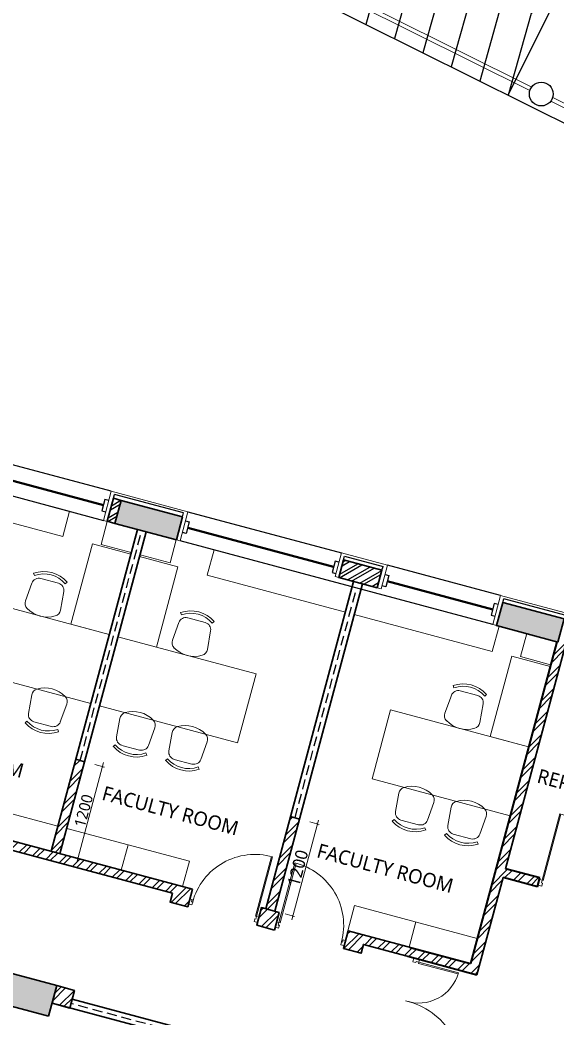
# Model space of a CAD drawing. Header units: millimetres. Extents: x 897770 to 1185420, y -692043 to -233237.
# Drawn here: x 948110 to 954873, y -441586 to -429012 of the extents above; entities that cross this region are included whole.
import ezdxf

# ---------------------------------------------------------------- set-up
doc = ezdxf.new("R2010")
doc.units = ezdxf.units.MM
doc.header["$MEASUREMENT"] = 0
doc.header["$PDMODE"] = 67
doc.linetypes.add('HIDDEN', pattern=[0.375, 0.25, -0.125])
doc.layers.get('Defpoints').update_dxf_attribs({"color": 6})
for name, color, linetype, lineweight in [('A-Detail Lines', 8, 'Continuous', 25), ('A-Door', 4, 'Continuous', 9), ('A-Wall Sec', 1, 'Continuous', 30), ('A-WIN', 5, 'Continuous', 25), ('Dim', 254, 'Continuous', 13), ('ele l', 6, 'Continuous', 15), ('Fire pipe', 80, 'Continuous', 15), ('frntr', 32, 'Continuous', 13), ('I-Furniture', 34, 'Continuous', 13), ('P-SANR-FIXT', 6, 'Continuous', 9), ('S-Concrete', 40, 'Continuous', 30), ('ST CLADDING PLAN', 6, 'Continuous', 9), ('text', 7, 'Continuous', 5)]:
    doc.layers.add(name, color=color, linetype=linetype, lineweight=lineweight)
for name, color, linetype in [('A-Elevation', 4, 'Continuous'), ('A-Steps', 3, 'Continuous'), ('A-Wall Patt', 8, 'Continuous'), ('A-Window', 4, 'Continuous'), ('S-Conc Patt', 9, 'Continuous')]:
    doc.layers.add(name, color=color, linetype=linetype)
doc.styles.get("Standard").update_dxf_attribs({"font": 'trebuc.ttf'})
doc.dimstyles.new('IIITD_WD_M @ 50', dxfattribs={"dimscale": 50, "dimtxt": 2, "dimasz": 0.5, "dimexe": 0.5, "dimexo": 0.25, "dimgap": 0.3, "dimtad": 1, "dimdec": 0, "dimrnd": 1, "dimzin": 0, "dimdsep": 46, "dimtxsty": 'Standard', "dimblk": 'ARCHTICK', "dimcen": 0.2, "dimdle": 1, "dimclrd": 8, "dimclre": 9, "dimadec": 0, "dimazin": 0, "dimtfac": 1, "dimtdec": 0, "dimtofl": 0, "dimtmove": 0, "dimatfit": 0, "dimfxl": 1, "dimtolj": 1, "dimtzin": 0, "dimlwd": -1, "dimlwe": -1, "dimarcsym": 0})
pattern_1 = [(45, (-323.28, 71122.09), (-106.066017, 106.066017), []), (45, (-252.57, 71122.09), (-106.066017, 106.066017), [])]

# ---------------------------------------------------------------- blocks, each defined once
blk = doc.blocks.new('block rt')
at = {"layer": 'S-Conc Patt'}
h = blk.add_hatch(color=256, dxfattribs=at)
h.dxf.hatch_style = 1
h.paths.add_polyline_path([(848654, -277532), (848577, -277822), (849350, -278029), (849427, -277739)])
h = blk.add_hatch(color=256, dxfattribs=at)
h.dxf.hatch_style = 1
h.paths.add_polyline_path([(853460, -278819), (853382, -279109), (854155, -279316), (854233, -279026)])
h = blk.add_hatch(color=256, dxfattribs=at)
h.dxf.hatch_style = 1
h.paths.add_polyline_path([(847845, -283645), (847072, -283438), (846968, -283825), (847741, -284032), (847741, -284032)])
at = {"layer": 'S-Concrete', "elevation": 0}
for points in [[(849350, -278029), (849427, -277739), (848654, -277532), (848577, -277822)], [(847741, -284032), (847845, -283645), (847072, -283438), (846968, -283825)]]:
    blk.add_lwpolyline(points, close=True, dxfattribs=at)
at = {"layer": 'S-Concrete'}
blk.add_lwpolyline([(854155, -279316), (854233, -279026), (853460, -278819), (853382, -279109)], close=True, dxfattribs=at)
blk = doc.blocks.new('block rt lft')
at = {"color": 6}
blk.add_blockref('block rt', (0, 0), dxfattribs=at)
blk = doc.blocks.new('ERGEWGRWR')
at = {"layer": 'A-Wall Patt'}
h = blk.add_hatch(dxfattribs=at)
h.set_pattern_fill('ANSI32', color=256, scale=250, style=0)
h.set_pattern_definition([(45, (5600, 500), (-66.291261, 66.291261), []), (45, (5644.19, 500), (-66.291261, 66.291261), [])])
h.paths.add_polyline_path([(918968, -353681), (918968, -353911), (919468, -353911), (919468, -353681)])
at = {"layer": 'A-Detail Lines'}
for p, q in [((919468, -353631, 0), (918968, -353631, 0)), ((918968, -353681, 0), (918968, -353631, 0)), ((919468, -353681, 0), (919468, -353631, 0))]:
    blk.add_line(p, q, dxfattribs=at)
at = {"layer": 'A-Wall Sec', "elevation": 0}
blk.add_lwpolyline([(918968, -353911), (918968, -353681), (919468, -353681), (919468, -353911)], close=True, dxfattribs=at)
blk.add_lwpolyline([(918968, -353911), (918968, -353681), (919468, -353681), (919468, -353911)], close=True, dxfattribs=at)
at = {"layer": 'A-WIN', "color": 2, "lineweight": 40}
blk.add_line((921468, -353796), (919568, -353796, 0), dxfattribs=at)
at = {"layer": 'A-WIN', "color": 2, "lineweight": 40, "elevation": 0}
blk.add_lwpolyline([(916968, -353796), (918868, -353796)], dxfattribs=at)
blk.add_lwpolyline([(916968, -353796), (918868, -353796)], dxfattribs=at)
at = {"layer": 'A-Window'}
for p, q in [((921518, -353601, 0), (919518, -353601, 0)), ((916918, -353981, 0), (921518, -353981))]:
    blk.add_line(p, q, dxfattribs=at)
at = {"layer": 'A-Window', "elevation": 0}
for points in [[(916918, -353601), (918918, -353601)], [(916918, -353721), (916968, -353721), (916968, -353871), (916918, -353871)], [(918918, -353721), (918868, -353721), (918868, -353871), (918918, -353871)], [(919518, -353721), (919568, -353721), (919568, -353871), (919518, -353871)], [(921518, -353721), (921468, -353721), (921468, -353871), (921518, -353871)]]:
    blk.add_lwpolyline(points, dxfattribs=at)
at = {"layer": 'ST CLADDING PLAN'}
for p, q in [((916918, -353981), (916918, -353601)), ((918918, -353911, 0), (918918, -353601, 0)), ((919518, -353601, 0), (918918, -353601, 0)), ((919518, -353911, 0), (919518, -353601, 0)), ((921518, -353981, 0), (921518, -353601, 0)), ((918918, -353911, 0), (918968, -353911, 0)), ((919518, -353911, 0), (919468, -353911, 0)), ((916918, -353981, 0), (916868, -353981)), ((921518, -353981), (921568, -353981))]:
    blk.add_line(p, q, dxfattribs=at)
blk = doc.blocks.new('ERGWERGWRWRG')
at = {"layer": 'A-Wall Patt'}
h = blk.add_hatch(dxfattribs=at)
h.set_pattern_fill('ANSI32', color=256, scale=250, style=0)
h.set_pattern_definition([(45, (2e-08, 500), (-66.291261, 66.291261), []), (45, (44.19, 500), (-66.291261, 66.291261), [])])
h.paths.add_polyline_path([(913368, -353681), (913368, -353911), (913868, -353911), (913868, -353681)])
at = {"layer": 'A-Detail Lines'}
for p, q in [((913868, -353631, 0), (913368, -353631, 0)), ((913368, -353681, 0), (913368, -353631, 0)), ((913868, -353681, 0), (913868, -353631, 0))]:
    blk.add_line(p, q, dxfattribs=at)
at = {"layer": 'A-Wall Sec', "elevation": 0}
blk.add_lwpolyline([(913368, -353911), (913368, -353681), (913868, -353681), (913868, -353911)], close=True, dxfattribs=at)
blk.add_lwpolyline([(913368, -353911), (913368, -353681), (913868, -353681), (913868, -353911)], close=True, dxfattribs=at)
at = {"layer": 'A-WIN', "color": 2, "lineweight": 40}
blk.add_line((915868, -353796), (913968, -353796, 0), dxfattribs=at)
at = {"layer": 'A-WIN', "color": 2, "lineweight": 40, "elevation": 0}
blk.add_lwpolyline([(911893, -353796), (913268, -353796)], dxfattribs=at)
blk.add_lwpolyline([(911893, -353796), (913268, -353796)], dxfattribs=at)
at = {"layer": 'A-Window'}
for p, q in [((915918, -353601, 0), (913918, -353601, 0)), ((911843, -353981, 0), (915918, -353981))]:
    blk.add_line(p, q, dxfattribs=at)
at = {"layer": 'A-Window', "elevation": 0}
for points in [[(911843, -353601), (913318, -353601)], [(911843, -353721), (911893, -353721), (911893, -353871), (911843, -353871)], [(913318, -353721), (913268, -353721), (913268, -353871), (913318, -353871)], [(913918, -353721), (913968, -353721), (913968, -353871), (913918, -353871)], [(915918, -353721), (915868, -353721), (915868, -353871), (915918, -353871)]]:
    blk.add_lwpolyline(points, dxfattribs=at)
at = {"layer": 'ST CLADDING PLAN'}
for p, q in [((911843, -353981), (911843, -353601)), ((913318, -353911, 0), (913318, -353601, 0)), ((913918, -353601, 0), (913318, -353601, 0)), ((913918, -353911, 0), (913918, -353601, 0)), ((915918, -353981, 0), (915918, -353601, 0)), ((913318, -353911, 0), (913368, -353911, 0)), ((913918, -353911, 0), (913868, -353911, 0)), ((911843, -353981, 0), (911793, -353981)), ((915918, -353981), (915968, -353981))]:
    blk.add_line(p, q, dxfattribs=at)
blk = doc.blocks.new('DFADWFSA')
at = {"layer": 'A-Wall Patt'}
h = blk.add_hatch(dxfattribs=at)
h.set_pattern_fill('ANSI32', color=256, scale=300, angle=345, style=0)
h.paths.add_polyline_path([(952992, -357866), (952932, -358089), (952449, -357959), (952509, -357737)])
at = {"layer": 'A-Detail Lines'}
for p, q in [((952509, -357737, 0), (952522, -357689, 0)), ((952522, -357689, 0), (953005, -357818, 0)), ((952992, -357866, 0), (953005, -357818, 0))]:
    blk.add_line(p, q, dxfattribs=at)
at = {"layer": 'A-Wall Sec', "elevation": 0}
blk.add_lwpolyline([(952932, -358089), (952992, -357866), (952509, -357737), (952449, -357959)], close=True, dxfattribs=at)
blk.add_lwpolyline([(952932, -358089), (952992, -357866), (952509, -357737), (952449, -357959)], close=True, dxfattribs=at)
at = {"layer": 'A-WIN', "color": 2, "lineweight": 40}
blk.add_line((950547, -357330, 0), (952382, -357822, 0), dxfattribs=at)
at = {"layer": 'A-WIN', "color": 2, "lineweight": 40, "elevation": 0}
blk.add_lwpolyline([(954387, -358359), (953058, -358003)], dxfattribs=at)
blk.add_lwpolyline([(954387, -358359), (953058, -358003)], dxfattribs=at)
at = {"layer": 'A-Window'}
for p, q in [((950549, -357129, 0), (952481, -357647, 0)), ((954387, -358551, 0), (950451, -357496, 0))]:
    blk.add_line(p, q, dxfattribs=at)
at = {"layer": 'A-Window', "elevation": 0}
for points in [[(950518, -357245), (950566, -357258), (950528, -357403), (950479, -357390)], [(952450, -357763), (952402, -357750), (952363, -357895), (952411, -357908)], [(954485, -358184), (953061, -357802)], [(953030, -357918), (953078, -357931), (953039, -358076), (952991, -358063)], [(954454, -358300), (954406, -358287), (954367, -358432), (954416, -358445)]]:
    blk.add_lwpolyline(points, dxfattribs=at)
at = {"layer": 'ST CLADDING PLAN'}
for p, q in [((950451, -357496, 0), (950549, -357129, 0)), ((950451, -357496, 0), (950403, -357483, 0)), ((952401, -357946, 0), (952481, -357647, 0)), ((952481, -357647, 0), (953061, -357802, 0)), ((952980, -358101, 0), (953061, -357802, 0)), ((952401, -357946, 0), (952449, -357959, 0)), ((952980, -358101, 0), (952932, -358089, 0)), ((954387, -358551, 0), (954485, -358184, 0)), ((954387, -358551, 0), (954435, -358564, 0))]:
    blk.add_line(p, q, dxfattribs=at)
blk = doc.blocks.new('EWRGWHGWR')
at = {"layer": 'A-Door'}
for name, rotation in [('ERGWERGWRWRG', 344.9999999774988), ('ERGEWGRWR', 344.9999999829265)]:
    blk.add_blockref(name, (150984, 223188, 0), dxfattribs=dict(at, rotation=rotation))
blk.add_blockref('DFADWFSA', (0, 0), dxfattribs=at)
blk = doc.blocks.new('ddfdfdf')
at = {"layer": 'A-Wall Patt'}
h = blk.add_hatch(dxfattribs=at)
h.set_pattern_fill('ANSI32', color=256, scale=300, angle=345, style=0)
h.set_pattern_definition([(30, (3475.94, 12972.38), (-56.25, 97.427858), []), (30, (3527.17, 12958.66), (-56.25, 97.427858), [])])
h.paths.add_polyline_path([(949708, -356986), (949611, -356960), (949533, -357250), (949630, -357276)])
for p, q in [((949611, -356960, 0), (949624, -356912, 0)), ((950493, -357145, 0), (949624, -356912, 0)), ((950480, -357193, 0), (950493, -357145, 0)), ((954513, -358274), (954526, -358226, 0)), ((963016, -360501, 0), (954526, -358226, 0))]:
    blk.add_line(p, q, dxfattribs=at)
at = {"layer": 'A-Wall Sec'}
for p, q in [((949611, -356960, 0), (949533, -357250, 0)), ((949708, -356986, 0), (949611, -356960, 0)), ((949533, -357250, 0), (949630, -357276, 0))]:
    blk.add_line(p, q, dxfattribs=at)
at = {"layer": 'ST CLADDING PLAN'}
for p, q in [((950549, -357129, 0), (949583, -356870, 0)), ((963053, -360479, 0), (954485, -358184, 0))]:
    blk.add_line(p, q, dxfattribs=at)
at = {"layer": 'A-Door'}
blk.add_blockref('EWRGWHGWR', (0, 0), dxfattribs=at)
blk = doc.blocks.new('ABL_Door_S - 1000 x 2100-11-3 Second Floor Lvl')
at = {"layer": 'A-Door'}
blk.add_arc((-450, -2.5), 900, 269.04503, 0, dxfattribs=at)
at = {"layer": 'ele l'}
for p, q in [((-500, 37.5), (-450, 37.5)), ((-500, -37.5), (-500, 37.5)), ((-450, 37.5), (-450, -2.5)), ((450, 37.5), (450, -2.5)), ((500, 37.5), (450, 37.5)), ((500, -37.5), (500, 37.5)), ((-500, -37.5), (-465, -37.5)), ((-465, -2.5), (-450, -2.5)), ((-465, -37.5), (-465, -2.5)), ((-465, -37.5), (-465, -902.4)), ((-450, -37.5), (-465, -37.5)), ((-450, -37.5), (-450, -902.5)), ((465, -2.5), (450, -2.5)), ((465, -37.5), (465, -2.5)), ((500, -37.5), (465, -37.5))]:
    blk.add_line(p, q, dxfattribs=at)
blk = doc.blocks.new('Big Door Garbage')
at = {"layer": 'A-Detail Lines', "lineweight": 18}
for centre, radius, start, end in [((-12515, 128703), 515, 270, 3.8969), ((-11085, 128703), 915, 177.8078, 270)]:
    blk.add_arc(centre, radius, start, end, dxfattribs=at)
at = {"layer": 'ele l', "lineweight": 18}
for p, q in [((-12550, 128778), (-12500, 128778)), ((-12550, 128703), (-12550, 128778)), ((-12500, 128778), (-12500, 128738)), ((-11100, 128778), (-11100, 128738)), ((-11050, 128778), (-11100, 128778)), ((-11050, 128703), (-11050, 128778)), ((-12550, 128703), (-12515, 128703)), ((-12515, 128738), (-12500, 128738)), ((-12515, 128703), (-12515, 128738)), ((-12515, 128703), (-12515, 128188)), ((-12499, 128703), (-12515, 128703)), ((-12499, 128703), (-12499, 128188)), ((-11101, 128703), (-11101, 127788)), ((-11101, 128703), (-11085, 128703)), ((-11085, 128738), (-11100, 128738)), ((-11085, 128703), (-11085, 128738)), ((-11050, 128703), (-11085, 128703)), ((-11085, 128703), (-11085, 127788))]:
    blk.add_line(p, q, dxfattribs=at)
blk = doc.blocks.new('chair1')
at = {"layer": 'frntr'}
for p, q in [((-320, 228), (-84, 207)), ((16, 201), (42, 219)), ((1, 115), (1, -115)), ((-320, -228), (-84, -207)), ((16, -201), (42, -219))]:
    blk.add_line(p, q, dxfattribs=at)
for centre, radius, start, end in [((-108, 0), 351, 148.407, 211.593), ((-328, 135), 92.9, 85.0303, 148.407), ((-92, 115), 92.9, 0, 85.0303), ((-278, 0), 356, 325.6197, 34.3803), ((-278, 0), 387, 325.6197, 34.3803), ((-92, -115), 92.9, 274.9697, 0), ((-328, -135), 92.9, 211.593, 274.9697)]:
    blk.add_arc(centre, radius, start, end, dxfattribs=at)
blk = doc.blocks.new('_ArchTick')
at = {"color": 0, "linetype": 'ByBlock', "const_width": 0.15}
blk.add_lwpolyline([(-0.5, -0.5), (0.5, 0.5)], dxfattribs=at)
blk = doc.blocks.new('*D836')
at = {"layer": 'Defpoints', "color": 0, "transparency": 16777216}
for p in [(948923, -438357, 0), (949150, -438417), (948613, -439516, 0)]:
    blk.add_point(p, dxfattribs=at)
at = {"layer": 'Dim', "color": 8, "transparency": 16777216}
blk.add_line((948827, -439625), (949163, -438369), dxfattribs=at)
at = {"layer": 'Dim', "color": 9, "transparency": 16777216}
for p, q in [((949054, -438391), (949174, -438424)), ((948743, -439551), (948864, -439583))]:
    blk.add_line(p, q, dxfattribs=at)
at = {"layer": 'Dim', "color": 8, "transparency": 16777216, "xscale": 25, "yscale": 25, "zscale": 25}
for p, rotation in [((949150, -438417), 74.99999659107745), ((948840, -439576), 254.9999965910775)]:
    blk.add_blockref('_ArchTick', p, dxfattribs=dict(at, rotation=rotation))
at = {"layer": 'Dim', "color": 0, "transparency": 16777216, "insert": (948912, -438975), "char_height": 140, "attachment_point": 5, "rotation": 75}
blk.add_mtext('\\A1;1200', dxfattribs=at)
blk = doc.blocks.new('*D840')
at = {"layer": 'Defpoints', "color": 0, "transparency": 16777216}
for p in [(951628, -439081, 0), (951855, -439142), (951318, -440240, 0)]:
    blk.add_point(p, dxfattribs=at)
at = {"layer": 'Dim', "color": 8, "transparency": 16777216}
blk.add_line((951532, -440349), (951868, -439094), dxfattribs=at)
at = {"layer": 'Dim', "color": 9, "transparency": 16777216}
for p, q in [((951758, -439116), (951879, -439148)), ((951448, -440275), (951569, -440307))]:
    blk.add_line(p, q, dxfattribs=at)
at = {"layer": 'Dim', "color": 8, "transparency": 16777216, "xscale": 25, "yscale": 25, "zscale": 25}
for p, rotation in [((951855, -439142), 74.99999659108283), ((951544, -440301), 254.9999965910828)]:
    blk.add_blockref('_ArchTick', p, dxfattribs=dict(at, rotation=rotation))
at = {"layer": 'Dim', "color": 0, "transparency": 16777216, "insert": (951609, -439697), "char_height": 100, "attachment_point": 5, "rotation": 75}
blk.add_mtext('\\A1;{\\H1.5556x;1200}', dxfattribs=at)
blk = doc.blocks.new('*D2874')
at = {"layer": 'Defpoints', "color": 0, "transparency": 16777216}
for p in [(936586, -441350, 0), (952159, -444376), (951872, -445445, 0)]:
    blk.add_point(p, dxfattribs=at)
at = {"layer": 'P-SANR-FIXT', "color": 8, "transparency": 16777216}
blk.add_line((936825, -440267), (952207, -444389), dxfattribs=at)
at = {"layer": 'P-SANR-FIXT', "color": 9, "transparency": 16777216}
for p, q in [((936847, -440376), (936880, -440256)), ((952133, -444472), (952165, -444351))]:
    blk.add_line(p, q, dxfattribs=at)
at = {"layer": 'P-SANR-FIXT', "color": 8, "transparency": 16777216, "xscale": 25, "yscale": 25, "zscale": 25}
for p, rotation in [((936873, -440280), 165.0000000005007), ((952159, -444376), 345.0000000005008)]:
    blk.add_blockref('_ArchTick', p, dxfattribs=dict(at, rotation=rotation))
at = {"layer": 'P-SANR-FIXT', "color": 0, "transparency": 16777216, "insert": (944533, -442264), "char_height": 100, "attachment_point": 5, "rotation": 345}
blk.add_mtext('\\A1;15825', dxfattribs=at)

msp = doc.modelspace()

# ---------------------------------------------------------------- hatches: boundary and pattern name
at = {"layer": 'A-Wall Patt'}
h = msp.add_hatch(dxfattribs=at)
h.set_pattern_fill('ANSI32', color=256, scale=400, style=0)
h.set_pattern_definition(pattern_1)
h.paths.add_polyline_path([(954869.7, -436845.2), (954980.8, -436875), (954222.5, -439705.1), (954657.1, -439821.6), (954627.4, -439932.7), (954192.7, -439816.2), (953864.3, -441041.8), (952435, -440658.9), (952405.3, -440769.9), (952183.1, -440710.4), (952242.6, -440488.3), (953783, -440901)])
h = msp.add_hatch(dxfattribs=at)
h.set_pattern_fill('ANSI32', color=256, scale=400, style=0)
h.paths.add_polyline_path([(948923.4, -438356.5), (948812.3, -438326.9), (948501.8, -439485.9), (948612.8, -439515.7)])
h = msp.add_hatch(dxfattribs=at)
h.set_pattern_fill('ANSI32', color=256, scale=400, style=0)
h.set_pattern_definition(pattern_1)
h.paths.add_polyline_path([(946833.4, -439038.9), (946773.9, -439261.1), (946996, -439320.6), (947025.8, -439209.5), (950029.9, -440014.4), (950000.1, -440125.5), (950222.3, -440185), (950281.8, -439962.8)])
h = msp.add_hatch(dxfattribs=at)
h.set_pattern_fill('ANSI32', color=256, scale=400, style=0)
h.paths.add_polyline_path([(951628.9, -439078.9), (951517.8, -439049.2), (951206.7, -440210.7), (951317.7, -440240.4)])
h = msp.add_hatch(dxfattribs=at)
h.set_pattern_fill('ANSI32', color=256, scale=400, style=0)
h.paths.add_polyline_path([(951373.3, -440255.3), (951151.1, -440195.8), (951091.6, -440417.9), (951313.8, -440477.4)])
h = msp.add_hatch(dxfattribs=at)
h.set_pattern_fill('ANSI32', color=256, scale=400, style=0)
h.set_pattern_definition([(45, (-2752.6, 71772.95), (-106.066017, 106.066017), []), (45, (-2681.9, 71772.95), (-106.066017, 106.066017), [])])
h.paths.add_polyline_path([(948796.4, -441238), (948574.3, -441178.5), (948514.8, -441400.6), (948525.9, -441403.6), (948736.9, -441460.2)])

# ---------------------------------------------------------------- linework, layer by layer
at = {"layer": 'A-Detail Lines'}
msp.add_line((954256.7, -429960.1, 0), (955193.6, -428080.7, 0), dxfattribs=at)
at = {"layer": 'A-Detail Lines', "elevation": 0}
for points in [[(953403.7, -427188.3), (952756.3, -428038.8), (952466.8, -429067.7)], [(953761.7, -427366.8), (953114.3, -428217.3), (952824.8, -429246.2)], [(954119.7, -427545.3), (953472.2, -428395.7), (953182.7, -429424.7)], [(954477.7, -427723.7), (953830.2, -428574.2), (953540.7, -429603.1)], [(954835.7, -427902.2), (954188.2, -428752.7), (953898.7, -429781.6)], [(955193.6, -428080.7), (954546.2, -428931.1), (954256.7, -429960.1)]]:
    msp.add_lwpolyline(points, dxfattribs=at)
at = {"layer": 'A-Elevation'}
msp.add_circle((954674.6, -429944.9, 0), 150, dxfattribs=at)
at = {"layer": 'A-Steps'}
msp.add_line((942968.8, -424332.6, 0), (959264.5, -432456.6, 0), dxfattribs=at)
at = {"layer": 'A-Wall Sec'}
for p, q in [((949588.5, -435430.1, 0), (948501.8, -439485.9, 0)), ((949699.6, -435459.9, 0), (948612.8, -439516, 0)), ((952311.2, -436087.2, 0), (951206.7, -440210.7, 0)), ((952422.3, -436116.9, 0), (951317.7, -440240.4, 0)), ((954998.9, -436807.3, 0), (954222.5, -439705.1, 0)), ((948923.4, -438356.5, 0), (948812.3, -438326.9, 0)), ((951628.9, -439078.9, 0), (951517.8, -439049.2, 0)), ((953864.3, -441041.8, 0), (954192.7, -439816.2, 0)), ((950252, -440073.9, 0), (950252, -440073.9, 0))]:
    msp.add_line(p, q, dxfattribs=at)
at = {"layer": 'A-Wall Sec', "lineweight": 35}
for p, q in [((954869.7, -436845.2, 0), (953783, -440901, 0)), ((954869.7, -436845.2, 0), (953783, -440901, 0)), ((954657.1, -439821.6, 0), (954222.5, -439705.1, 0)), ((954627.4, -439932.7, 0), (954192.7, -439816.2, 0)), ((954627.4, -439932.7, 0), (954657.1, -439821.6, 0)), ((953024.7, -440697.8, 0), (953783, -440901, 0)), ((952994.9, -440808.9, 0), (953864.3, -441041.8, 0))]:
    msp.add_line(p, q, dxfattribs=at)
at = {"layer": 'A-Wall Sec', "elevation": 0}
for points in [[(950281.8, -439962.8), (946833.4, -439038.9), (946773.9, -439261.1), (946996, -439320.6), (947025.8, -439209.5), (950029.9, -440014.4)], [(950281.8, -439962.8), (950222.3, -440185), (950000.1, -440125.5), (950029.9, -440014.4)], [(953864.3, -441041.8), (952435, -440658.9), (952405.3, -440769.9), (952183.1, -440710.4), (952242.6, -440488.3), (953783, -440901)], [(950944.1, -442051.5), (948514.8, -441400.6), (948544.5, -441289.5)], [(948766.7, -441349), (950973.8, -441940.4)]]:
    msp.add_lwpolyline(points, dxfattribs=at)
for points in [[(951313.8, -440477.4), (951091.6, -440417.9), (951151.1, -440195.8), (951373.3, -440255.3)], [(948736.9, -441460.1), (948514.8, -441400.6), (948574.3, -441178.5), (948796.4, -441238)]]:
    msp.add_lwpolyline(points, close=True, dxfattribs=at)
at = {"layer": 'A-Window', "linetype": 'HIDDEN', "ltscale": 500}
for p, q in [((948868.2, -438341.8, 0), (949644.4, -435445.1, 0)), ((951573.4, -439064.1, 0), (952349, -436169.8, 0)), ((950959, -441995.9), (948751.8, -441404.5, 0))]:
    msp.add_line(p, q, dxfattribs=at)
at = {"layer": 'ele l', "elevation": 0}
for points in [[(950879.2, -428024.9), (954553.4, -429856.6)], [(950856.9, -428069.6), (954531.1, -429901.3)], [(954795.8, -430033.3), (957990.5, -431626)], [(954818.1, -429988.6), (958012.8, -431581.2)]]:
    msp.add_lwpolyline(points, dxfattribs=at)
at = {"layer": 'Fire pipe', "elevation": 0}
for points in [[(949210, -435328.7), (949132.3, -435618.4), (949510.9, -435719.9), (949588.5, -435430.1), (949210, -435328.7)], [(949699.6, -435459.9), (949621.9, -435749.6), (950000.5, -435851.1), (950078.1, -435561.3), (949699.6, -435459.9)], [(954491.2, -436743.8), (954413.5, -437033.5), (954792.1, -437135), (954869.7, -436845.2), (954491.2, -436743.8)]]:
    msp.add_lwpolyline(points, dxfattribs=at)
at = {"layer": 'frntr', "elevation": 0}
for points in [[(946909.6, -435053.8), (948648.3, -435519.7), (948733.7, -435200.9), (946995, -434735.2), (946909.6, -435053.8)], [(949022.2, -435611.7), (948750.4, -436625.9), (949233.4, -436755.3), (949505.2, -435741.1), (949022.2, -435611.7)], [(950469.1, -436007.3), (952207.8, -436473.2), (952293.2, -436154.4), (950554.5, -435688.7), (950469.1, -436007.3)], [(949616.3, -435770.9), (949344.5, -436785.1), (949827.5, -436914.5), (950099.2, -435900.3), (949616.3, -435770.9)], [(952318.8, -436503.2), (954057.5, -436969.1), (954142.9, -436650.3), (952404.2, -436184.5), (952318.8, -436503.2)], [(954303.4, -437026.8), (954031.6, -438041), (954514.6, -438170.4), (954786.4, -437156.2), (954303.4, -437026.8)]]:
    msp.add_lwpolyline(points, dxfattribs=at)
for points in [[(947494.7, -436289.4), (949233.4, -436755.3), (949000.5, -437624.7), (947261.8, -437158.8)], [(951083.2, -437251), (949344.5, -436785.1), (949111.6, -437654.4), (950850.2, -438120.3)], [(952775.9, -437704.5), (954514.6, -438170.4), (954281.6, -439039.8), (952543, -438573.9)]]:
    msp.add_lwpolyline(points, close=True, dxfattribs=at)
at = {"layer": 'I-Furniture'}
for p, q in [((948587.1, -439167.4, 0), (947041.2, -438753.2, 0)), ((948698.2, -439197.2, 0), (950244.1, -439611.4, 0)), ((949471.3, -439404.3, 0), (949386, -439722.8, 0)), ((950244.1, -439611.4, 0), (950158.8, -439929.8, 0)), ((952322.4, -440168.3, 0), (952237, -440486.7, 0)), ((953868.3, -440582.5, 0), (952322.4, -440168.3, 0)), ((953095.2, -440375.3, 0), (953009.8, -440693.8, 0))]:
    msp.add_line(p, q, dxfattribs=at)

# ---------------------------------------------------------------- block references
at = {"color": 6}
msp.add_blockref('block rt lft', (100729.7, -157533), dxfattribs=at)
at = {"layer": 'A-Detail Lines', "xscale": -1, "rotation": 74.99999659289892}
msp.add_blockref('Big Door Garbage', (1074211.5, -486281.5, 0), dxfattribs=at)
at = {"layer": 'A-Door', "xscale": -1, "rotation": 165.0965534873376}
msp.add_blockref('ABL_Door_S - 1000 x 2100-11-3 Second Floor Lvl', (955125.1, -440006.5, 0), dxfattribs=at)
at = {"layer": 'A-Door'}
for p, xscale, yscale, zscale, rotation in [((950675.4, -440232.7, 0), 0.8999999999267343, 0.8999999999267343, 0.8999999999267343, 164.9999965900524), ((951766.9, -440525.1, 0), -0.9000000001666965, 0.9000000000232828, 0.9, 164.9999965903094)]:
    msp.add_blockref('ABL_Door_S - 1000 x 2100-11-3 Second Floor Lvl', p, dxfattribs=dict(at, xscale=xscale, yscale=yscale, zscale=zscale, rotation=rotation))
at = {"layer": 'A-Elevation'}
msp.add_blockref('ddfdfdf', (-323.3, -78078.4), dxfattribs=at)
at = {"layer": 'I-Furniture'}
for p, rotation in [((948482.8, -436079.3, 0), 74.99928164806524), ((953764, -437494.4, 0), 74.99928164801152), ((948396.4, -437882.3, 0), 254.9992816480652), ((953018.8, -439120.8, 0), 254.9992816480115), ((953677.6, -439297.3, 0), 254.9992816480115)]:
    msp.add_blockref('chair1', p, dxfattribs=dict(at, rotation=rotation))
at = {"layer": 'I-Furniture', "xscale": -1}
for p, rotation in [((950332.6, -436574.9, 0), 255.0007115250764), ((949505.9, -438179.6, 0), 75.00071152507644), ((950164.8, -438356.1, 0), 75.00071152507644)]:
    msp.add_blockref('chair1', p, dxfattribs=dict(at, rotation=rotation))

# ---------------------------------------------------------------- texts
at = {"layer": 'text', "char_height": 180, "attachment_point": 5}
for s, insert, rotation in [('FACULTY ROOM ', (947299.8, -438249.9, 0), 345.00411), ('REPROGRAPHY ROOM  ', (955813.2, -438848), 345), ('FACULTY ROOM ', (950004.2, -438975.4, 0), 345.00411), ('FACULTY ROOM ', (952708.8, -439700.1, 0), 345.00411)]:
    msp.add_mtext(s, dxfattribs=dict(at, insert=insert, rotation=rotation))

# ---------------------------------------------------------------- dimensions: what is measured, and where the dimension line sits
at = {"layer": 'Dim'}
dim = msp.add_aligned_dim(p1=(948612.8, -439515.7, 0), p2=(948923.4, -438356.5, 0), distance=-234.7, dimstyle='IIITD_WD_M @ 50', override={"dimtxt": 2.8, "dimfxl": 2, "dimfxlon": 1, "dimarcsym": 1}, dxfattribs=at)
dim.commit()
dim.dimension.update_dxf_attribs({"geometry": '*D836', "text_midpoint": (948911.6, -438974.5)})
dim = msp.add_aligned_dim(p1=(951317.8, -440240.2, 0), p2=(951628.4, -439081.1, 0), distance=-234.7, text='{\\H1.5556x;<>}', dimstyle='IIITD_WD_M @ 50', override={"dimfxl": 2, "dimfxlon": 1, "dimarcsym": 1}, dxfattribs=at)
dim.commit()
dim.dimension.update_dxf_attribs({"geometry": '*D840', "text_midpoint": (951608.9, -439697.1, 0)})
at = {"layer": 'P-SANR-FIXT'}
dim = msp.add_aligned_dim(p1=(936586.5, -441349.7, 0), p2=(951872.3, -445445.5, 0), distance=1107.6, dimstyle='IIITD_WD_M @ 50', override={"dimfxl": 2, "dimfxlon": 1, "dimarcsym": 1}, dxfattribs=at)
dim.commit()
dim.dimension.update_dxf_attribs({"geometry": '*D2874', "text_midpoint": (944533.1, -442264.1)})

doc.saveas('drawing.dxf')
